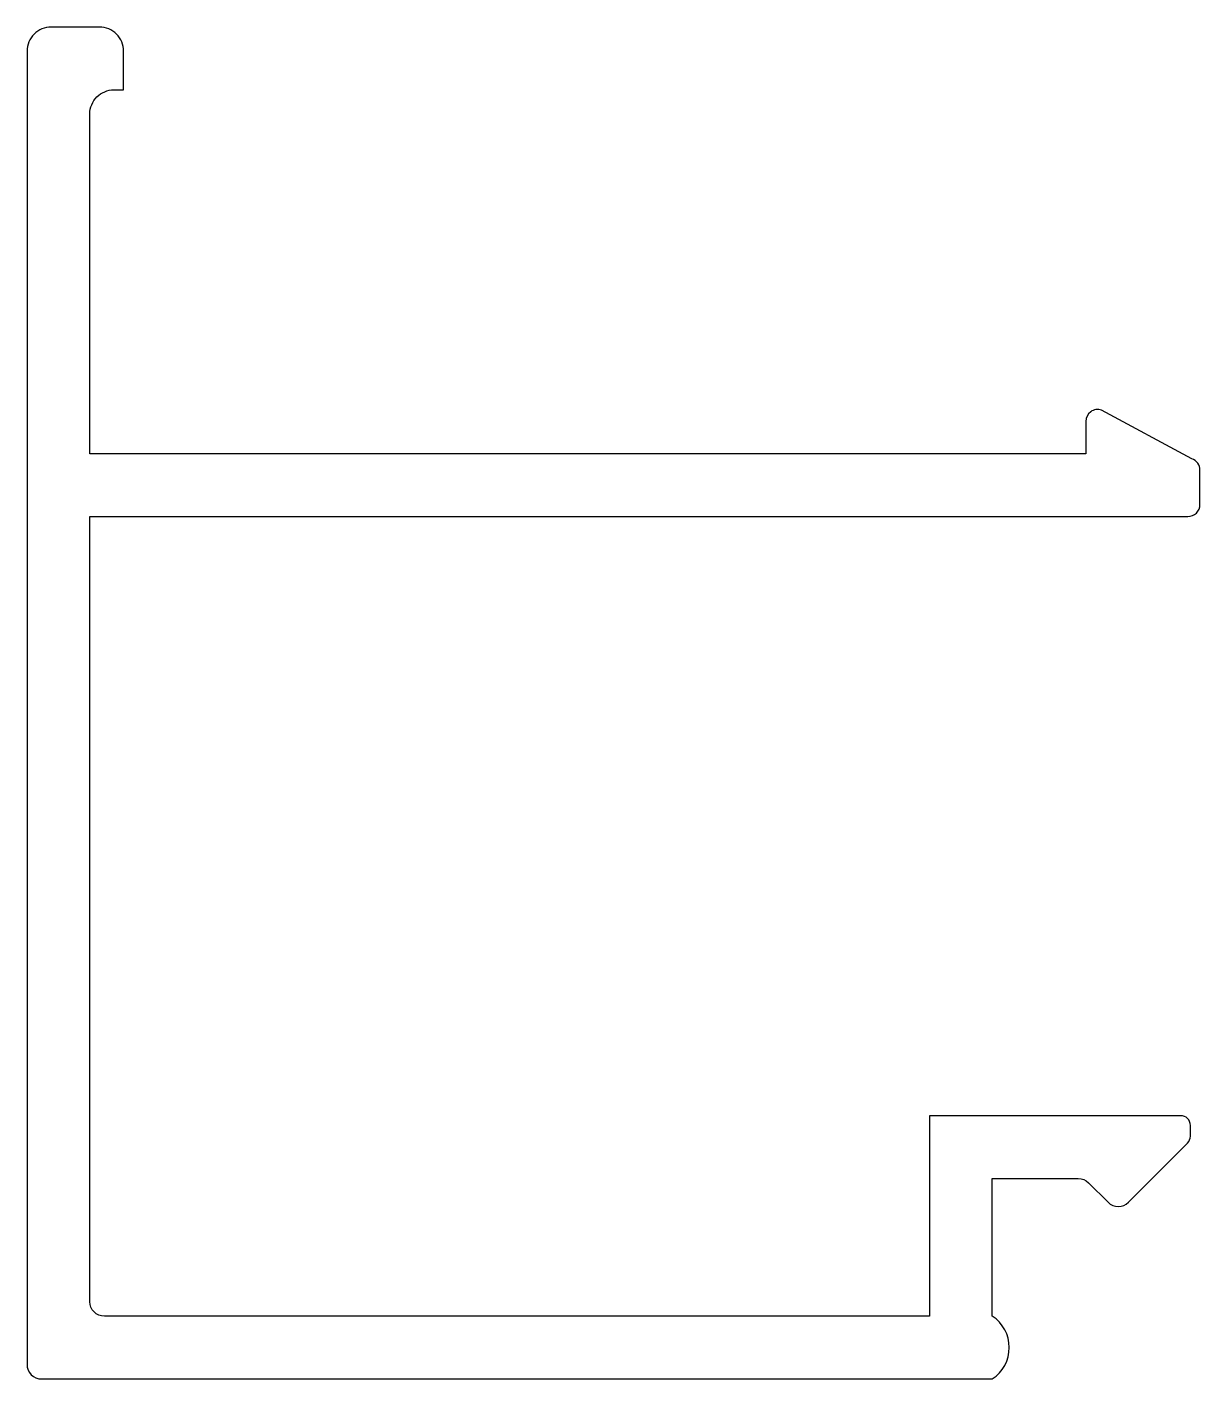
# Model space of a CAD drawing. Extents: x 139.1 to 163.4, y 210.3 to 238.3.
import ezdxf

# ---------------------------------------------------------------- set-up
doc = ezdxf.new("R2010")
doc.units = 0
doc.header["$LTSCALE"] = 15
doc.layers.add('ERCAN', color=220, linetype='CONTINUOUS')

msp = doc.modelspace()

# ---------------------------------------------------------------- linework, layer by layer
at = {"layer": 'ERCAN', "color": 0, "linetype": 'CONTINUOUS'}
msp.add_lwpolyline([(161.887, 213.995), (163.112, 215.22, 0.198912), (163.17, 215.36), (163.17, 215.587, 0.414214), (162.97, 215.787), (157.772, 215.787), (157.772, 211.638), (140.697, 211.638, -0.414214), (140.397, 211.938), (140.397, 228.186), (163.121, 228.186, 0.414214), (163.369, 228.434), (163.369, 229.146, 0.321775), (163.201, 229.38), (161.331, 230.388, 0.513117), (161.004, 230.154), (161.004, 229.486), (160.402, 229.486), (140.397, 229.486), (140.397, 236.517, -0.414214), (140.897, 237.017), (141.096, 237.017), (141.096, 237.817, 0.414214), (140.597, 238.317), (139.597, 238.317, 0.414214), (139.097, 237.817), (139.097, 210.638, 0.414214), (139.397, 210.338), (159.071, 210.338, 0.541009), (159.071, 211.638), (159.071, 214.487), (160.851, 214.487, -0.198912), (161.061, 214.4), (161.467, 213.995, 0.414214)], format="xyb", close=True, dxfattribs=at)

doc.saveas('drawing.dxf')
